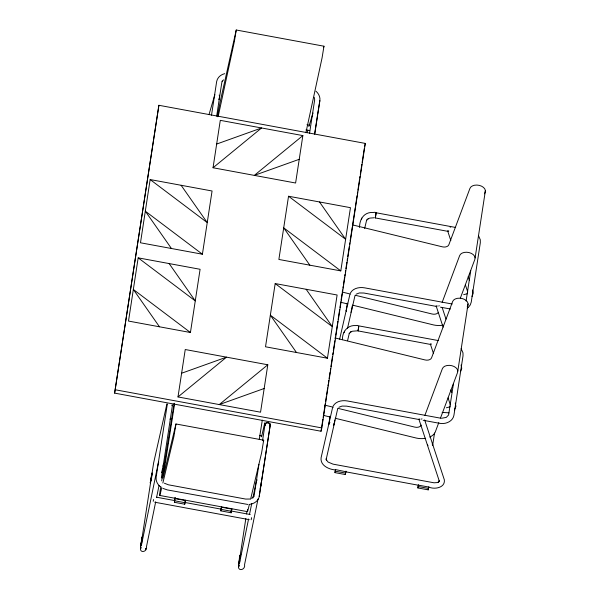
<?xml version="1.0" encoding="UTF-8"?>
<svg xmlns="http://www.w3.org/2000/svg" width="600" height="600" viewBox="0 0 600 600"><rect width="100%" height="100%" fill="white"/><g stroke="black" fill="none" stroke-linecap="round" stroke-linejoin="round"><path stroke-width="0.9" d="M175.132 498.638L185.453 500.543L184.733 504.202L174.413 502.298L175.148 497.535L174.48 501.037M184.965 502.47L184.733 504.202M430.748 344.483L357.96 330.892M438.36 340.575L358.92 325.897L357.952 331.035M448.05 231.375L375.255 217.928L375.293 217.47M455.662 227.46L376.215 212.79L375.255 217.928M265.087 424.05L265.072 424.53L266.13 422.933A2.632 1.838 8.4 0 1 269.775 423.607L270.248 425.01L259.178 496.605L270.248 425.01A2.625 1.703 8.7 0 0 268.702 423.053A2.625 1.703 8.7 0 0 265.627 423.293L265.087 424.05L262.575 440.513M314.707 134.28L319.868 100.583C320.4 97.035 318.645 93.472 315.96 91.215M335.572 469.605L345.915 471.743L345.3 474.54L334.98 472.635L335.452 469.5M418.373 484.815L417.893 487.95L428.213 489.855L428.812 486.832M376.08 213.015L376.185 212.82M375.39 217.702C375.472 215.325 377.603 211.178 373.013 212.475C364.2 211.882 359.475 219.12 359.528 227.468M140.625 547.342C138.968 553.748 147.735 552.195 146.528 546.442L155.685 501.832M145.785 548.295L145.665 549.33L145.567 548.4M238.665 565.447C237.015 571.838 245.782 570.3 244.575 564.555L258.03 499.005M345.945 471.127L345.915 471.743M342.428 339.705C342.135 331.785 347.572 324.915 355.718 325.582C360.233 324.33 358.275 328.335 358.05 330.803M167.31 404.123L156.157 477.135C155.625 480.683 157.38 484.245 160.065 486.502M172.47 405.075L161.34 477.96M218.183 116.475L234.353 41.61L236.243 30L323.97 46.207L322.08 57.818L305.903 132.683M114.623 393.12L158.895 105.285L365.303 143.415L321.795 427.92L321.038 431.243L114.623 393.12L158.895 105.285M138.18 257.85L128.505 321.067L190.433 332.513L200.1 269.288L138.18 257.85L195.263 300.9L169.14 263.565M150.15 179.558L140.483 242.782L202.403 254.22L212.07 190.995L150.15 179.558L207.24 222.608L181.11 185.28M140.828 545.092L142.035 537.188M150.54 481.597L151.748 473.692M140.722 546.623L153.63 462.915L166.92 403.89M141.585 543.202L141.855 541.447M142.26 538.815L142.53 537.06M151.163 480.585L152.1 474.442M211.507 115.215L216.66 81.517C217.343 77.505 220.882 74.52 224.737 73.65M216.667 116.167L221.798 82.605L222.315 81.052L222.135 81.45L223.522 79.845M177.99 396.945L185.243 349.53L267.803 364.778L260.55 412.2L177.99 396.945L226.522 357.157L181.613 373.237M213.038 167.76L220.29 120.345L302.858 135.593L295.605 183.015L213.038 167.76L261.57 127.972L216.667 144.053M275.183 283.56L265.515 346.785L327.442 358.222L337.11 294.998L275.183 283.56L332.272 326.61L306.15 289.282M288.54 196.237L278.873 259.455L340.793 270.892L350.46 207.675L288.54 196.237L345.63 239.288L319.5 201.952M238.875 563.205L240.083 555.3M238.77 564.727L245.827 518.588M246.532 513.975L246.952 511.207M239.632 562.425L239.767 560.438M240.038 558.683L240.3 556.92M258.938 464.295L254.22 495.112L253.71 496.665L253.89 496.268L251.708 498.353M309.548 133.328L314.685 99.757L314.235 97.29M314.722 133.38L317.572 114.75M317.715 113.828L319.868 100.583M321.038 431.243L322.868 419.235M323.153 417.39L325.275 403.53M325.553 401.685L326.4 396.143M326.685 394.298L327.675 387.832M327.952 385.98L328.237 384.135M328.522 382.29L328.8 380.438M329.085 378.593L330.075 372.127M330.36 370.282L330.638 368.43M330.923 366.585L332.475 356.423M332.76 354.577L333.045 352.725M333.322 350.88L334.875 340.718M335.16 338.873L335.445 337.028M335.722 335.175L337.282 325.02M337.56 323.168L337.845 321.322M338.13 319.478L339.683 309.315M339.96 307.462L340.808 301.92M341.093 300.075L342.082 293.61M342.368 291.765L342.645 289.913M342.93 288.067L343.215 286.222M343.493 284.37L344.483 277.905M344.767 276.06L345.053 274.215M345.33 272.362L345.615 270.517M345.9 268.673L346.882 262.2M347.168 260.355L347.452 258.51M347.73 256.665L349.29 246.502M349.567 244.65L349.853 242.805M350.138 240.96L352.252 227.1M352.538 225.255L355.222 207.705M355.5 205.86L357.06 195.697M357.337 193.845L357.623 192M357.907 190.155L359.46 179.993M359.737 178.148L360.022 176.295M360.308 174.45L361.86 164.288M362.145 162.442L364.26 148.583M328.913 423.6L330.038 416.28M346.215 310.493L347.332 303.165M334.072 424.553L334.778 419.978M351.375 311.445L352.215 305.947M345.3 474.54L345.78 471.405M434.535 433.05L432.66 445.32A2.625 1.703 8.7 0 0 432.173 444M428.213 489.855L428.572 487.507M453.465 383.67L448.597 414.99L446.28 417.405L441.435 418.283M466.095 301.058L470.76 270.562M457.808 371.07L468.075 303.9M475.103 257.962L485.377 190.785M160.837 486.39L160.395 489.15A16.538 0.6 -79.5 0 0 160.507 492.923L161.797 487.522M161.708 480.87L174.157 403.245M174.585 403.905L162.945 478.132L175.965 423.975L263.692 440.183L261.6 452.865L250.59 499.23M259.245 439.485L262.312 420.112M220.853 510.87L221.572 507.21L231.892 509.123L231.173 512.783L220.853 510.87L221.093 509.145L220.913 509.737M231.173 512.783L231.315 511.283M220.92 509.61L221.445 506.835M231.24 511.522L231.765 508.74M153.578 499.545L153.225 501.3M184.92 502.268L185.325 500.16M251.625 517.658L251.175 519.773M335.595 469.83L334.98 472.635M141.368 545.49L158.377 462.645M156.623 497.28L159.053 485.445M161.663 472.702L162.6 468.15M162.975 466.327L163.538 463.597M239.415 563.602L248.572 518.993M249.502 514.44L251.745 503.513M252.87 498.053L256.418 480.757M260.085 488.993L261.577 481.71M174.413 502.298L174.555 500.798M261.57 436.793L264.772 422.798M364.545 146.738L365.303 143.415M364.65 228.472L366.683 219.938L366.517 220.425L368.37 218.632L368.017 218.827L369.817 218.1L374.13 217.77M339.645 339.165L349.845 294.645M347.52 328.275L354.975 295.71M347.55 340.718L349.38 333.045L349.222 333.532L351.067 331.748L350.722 331.935L352.522 331.215L356.835 330.877M332.543 407.76L321.097 457.725C319.995 465.555 329.13 469.567 335.603 469.942M337.68 408.817L326.197 459.293L326.183 458.768L326.423 460.14L326.243 459.683L328.065 462.045L333.03 464.145L434.048 482.805L437.303 482.565L438.63 481.98L438.263 482.183L439.312 480.885L438.855 481.785L439.222 480.9L418.838 419.018M417.893 487.95L418.515 485.153L428.835 487.058C434.272 489.697 445.335 487.905 444.36 479.903L424.62 419.865M171.892 405.645L172.08 404.842M162.863 483.022L173.873 436.665L175.965 423.975M249.308 504.63L248.235 509.13A16.538 0.6 -79.5 0 1 247.38 511.418M239.055 565.23L238.673 566.7L239.175 565.665M263.295 441.555L263.692 440.183M140.865 547.748L140.632 548.588L141.135 547.553M323.632 47.25L323.97 46.207M208.995 114.645L214.44 96.007M218.827 99.623L219.608 96.96M307.035 132.75L307.815 130.087M308.858 126.54L313.043 112.972M361.335 219.57L361.5 219.075M361.673 218.558L361.837 218.07M344.04 332.685L344.205 332.19M344.377 331.673L344.543 331.185M442.14 302.4L459.668 255.562A7.875 5.107 8.7 0 1 469.095 252.577A7.875 5.107 8.7 0 1 474.893 259.275L460.312 298.23M484.515 193.83L485.168 192.105A7.875 5.107 8.7 0 0 479.37 185.4A7.875 5.107 8.7 0 0 469.942 188.385L448.845 244.763A5.445 3.532 8.7 0 1 442.327 246.825L353.715 225.188A7.875 5.107 8.7 0 0 352.365 224.933M424.845 415.507L442.373 368.67A7.875 5.107 8.7 0 1 451.793 365.685A7.875 5.107 8.7 0 1 457.597 372.39L440.423 418.268M467.22 306.945L467.865 305.212A7.875 5.107 8.7 0 0 462.067 298.515A7.875 5.107 8.7 0 0 452.647 301.493L431.543 357.877A5.445 3.532 8.7 0 1 425.033 359.94L336.42 338.295A7.875 5.107 8.7 0 0 335.07 338.048M438.803 422.595L435.24 432.112A16.538 10.725 8.7 0 1 429.72 437.077M259.072 497.408C257.76 501.382 253.763 503.903 249.728 504.353M270.248 425.01L270.067 425.423A2.625 1.703 8.7 0 1 269.715 425.768M236.243 30L220.612 99.907A16.538 0.6 -79.5 0 0 217.395 116.738M350.347 293.145C352.957 288.112 359.475 286.89 364.612 287.843L452.197 304.02M333.053 406.26C335.655 401.228 342.173 400.005 347.317 400.957L440.265 418.125M471.998 296.475L473.22 293.235L472.545 289.95M460.522 371.558L461.745 368.317L461.077 365.025M152.115 472.875L150.21 483.03L150.907 480.78M142.403 536.37L140.498 546.525L141.195 544.275M454.395 409.972L455.918 406.35L455.25 403.058M468.6 307.08L470.243 304.95L471.24 302.138L480.322 242.737L480.278 239.737L478.463 235.575M302.858 135.593L254.317 175.387L299.228 159.308M267.803 364.778L219.27 404.572L264.18 388.493M467.228 308.212L468.3 307.335M239.498 562.192L238.545 564.638C239.685 562.23 238.635 555.623 240.84 554.52M467.55 293.632L463.665 294.683M450.248 406.74L446.362 407.79M356.175 294.173L359.355 292.957L363.892 293.025L436.56 306.45M338.88 407.287L342.06 406.072L346.59 406.14L419.257 419.565M249.885 499.028L245.685 499.072L168.405 484.8L164.4 483.232M448.972 412.83L442.132 412.418M247.972 504.487L167.317 489.915L162.84 488.362M450.082 227.062L450.728 227.085M306.983 124.748L309.743 125.257M306.015 129.892L309.697 130.567M440.467 307.17L450.397 309.007M423.165 420.285L439.418 423.285C445.275 424.537 452.79 421.688 453.938 415.245L463.02 355.845L462.982 352.845L461.16 348.683M115.387 389.79L321.795 427.92M169.845 419.062L171.675 419.4M259.642 435.645L261.472 435.982M345.653 471.803L418.77 485.303M335.303 471.202L345.623 473.107M418.222 486.518L428.543 488.43M159.69 495.435L247.41 511.643M156.585 497.228L174.803 500.588M184.92 502.463L220.785 509.085M230.903 510.952L250.215 514.523M174.712 500.805L185.032 502.71M221.153 509.385L231.472 511.29M154.762 502.215L249.248 519.668M350.678 294.127L343.447 292.358A7.875 5.107 8.7 0 0 342.097 292.11M355.2 295.23L432.06 314.002A5.445 3.532 8.7 0 0 438.36 312.368M340.725 302.265L347.947 304.028M352.455 305.13L433.695 324.968A16.538 10.725 8.7 0 0 442.957 325.17M333.382 407.235L326.145 405.472A7.875 5.107 8.7 0 0 324.795 405.217M337.905 408.338L414.757 427.11A5.445 3.532 8.7 0 0 421.275 425.048M323.423 415.373L330.645 417.143M335.16 418.245L416.393 438.082A16.538 10.725 8.7 0 0 425.662 438.285M340.793 270.892L283.702 227.843L309.832 265.178M202.403 254.22L145.312 211.17L171.442 248.505M327.442 358.222L270.353 315.173L296.475 352.507M190.433 332.513L133.343 289.462L159.472 326.79M270.105 424.05L270.263 424.53M468.195 276.705L469.357 280.237M447.63 230.835L450.825 240.562M465.368 284.79L467.692 291.862M442.207 307.635L445.98 319.118M436.132 305.91L443.115 327.135M450.893 389.82L451.763 392.467M430.327 343.942L433.53 353.67M448.065 397.897L450.397 404.97M422.01 418.86A2.625 1.897 -18.2 0 1 421.365 419.092M420.053 419.168A2.625 1.897 -18.2 0 1 419.467 419.01M431.535 344.093A2.625 1.897 -18.2 0 1 430.95 343.928M427.987 445.68A2.625 1.703 8.7 0 1 427.5 444.36M333.923 423.66A2.625 1.703 8.7 0 1 333.54 425.325M329.07 424.5A2.625 1.703 8.7 0 1 329.94 422.565M439.312 305.752A2.625 1.897 -18.2 0 1 438.668 305.985M437.347 306.06A2.625 1.897 -18.2 0 1 436.763 305.895M448.83 230.985A2.625 1.897 -18.2 0 1 448.252 230.82M351.218 310.553A2.625 1.703 8.7 0 1 350.835 312.21M346.365 311.385A2.625 1.703 8.7 0 1 346.403 310.08M214.642 95.392A2.625 2.475 16.3 0 1 214.995 94.852M219.142 95.1A2.625 2.475 16.3 0 1 219.465 95.677M312.63 115.395A2.625 2.475 16.3 0 1 312.465 114.765M158.648 463.335A2.625 1.26 11.6 0 1 158.422 462.982M158.498 462.338A2.625 1.26 11.6 0 1 158.79 462.082M265.575 425.362A2.625 1.703 8.7 0 1 265.08 424.5M261.45 482.01A2.625 1.26 11.6 0 1 261.157 482.265M256.845 480.18A2.625 1.26 11.6 0 1 257.28 480M247.455 510.248A16.538 0.6 -79.5 0 1 247.56 509.325M439.23 481.418L439.192 480.938L439.23 481.418"/></g></svg>
